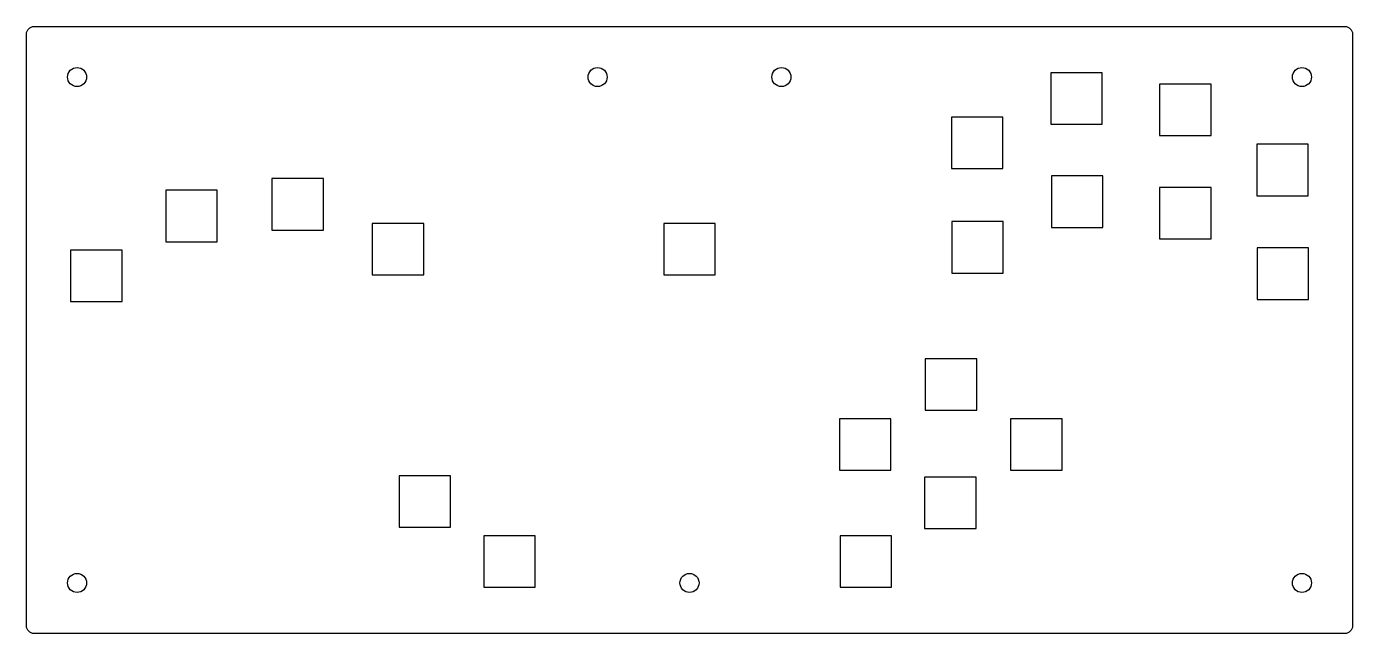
# Model space of a CAD drawing. Header units: millimetres. Extents: x 0 to 361, y 0 to 165.
import ezdxf

# ---------------------------------------------------------------- set-up
doc = ezdxf.new("R2010")
doc.units = ezdxf.units.MM
doc.layers.get('0').update_dxf_attribs({"linetype": 'CONTINUOUS'})

msp = doc.modelspace()

# ---------------------------------------------------------------- linework, layer by layer
msp.add_lwpolyline([(0, 2), (0, 163.1, -0.414214), (2, 165.1), (358.68, 165.1, -0.414214), (360.68, 163.1), (360.68, 2, -0.414214), (358.68, 0), (2, 0, -0.414214)], format="xyb", close=True)
for points in [[(292.62, 152.54), (278.62, 152.54), (278.62, 138.54), (292.62, 138.54)], [(322.21, 149.46), (308.21, 149.46), (308.21, 135.46), (322.21, 135.46)], [(265.59, 140.48), (251.59, 140.48), (251.59, 126.48), (265.59, 126.48)], [(348.62, 133.06), (334.62, 133.06), (334.62, 119.06), (348.62, 119.06)], [(66.75, 109.73), (80.75, 109.73), (80.75, 123.73), (66.75, 123.73)], [(292.77, 124.44), (278.77, 124.44), (278.77, 110.44), (292.77, 110.44)], [(37.89, 106.55), (51.89, 106.55), (51.89, 120.55), (37.89, 120.55)], [(322.21, 121.35), (308.21, 121.35), (308.21, 107.35), (322.21, 107.35)], [(265.67, 112.03), (251.67, 112.03), (251.67, 98.03), (265.67, 98.03)], [(94.05, 97.56), (108.05, 97.56), (108.05, 111.56), (94.05, 111.56)], [(173.34, 97.56), (187.34, 97.56), (187.34, 111.56), (173.34, 111.56)], [(348.74, 104.89), (334.74, 104.89), (334.74, 90.89), (348.74, 90.89)], [(26, 104.27), (12, 104.27), (12, 90.27), (26, 90.27)], [(12, 90.27), (26, 90.27), (26, 104.27), (12, 104.27)], [(244.46, 60.75), (258.46, 60.75), (258.46, 74.75), (244.46, 74.75)], [(221.14, 44.43), (235.14, 44.43), (235.14, 58.43), (221.14, 58.43)], [(281.67, 58.43), (267.67, 58.43), (267.67, 44.43), (281.67, 44.43)], [(101.36, 28.89), (115.36, 28.89), (115.36, 42.89), (101.36, 42.89)], [(258.28, 42.54), (244.28, 42.54), (244.28, 28.54), (258.28, 28.54)], [(124.39, 12.59), (138.39, 12.59), (138.39, 26.59), (124.39, 26.59)], [(221.3, 12.6), (235.3, 12.6), (235.3, 26.6), (221.3, 26.6)], [(235.3, 26.6), (221.3, 26.6), (221.3, 12.6), (235.3, 12.6)]]:
    msp.add_lwpolyline(points, close=True)
for centre in [(13.75, 151.35), (155.34, 151.35), (205.34, 151.35), (346.93, 151.35), (13.75, 13.75), (180.34, 13.75), (346.93, 13.75)]:
    msp.add_circle(centre, 2.6)

doc.saveas('drawing.dxf')
